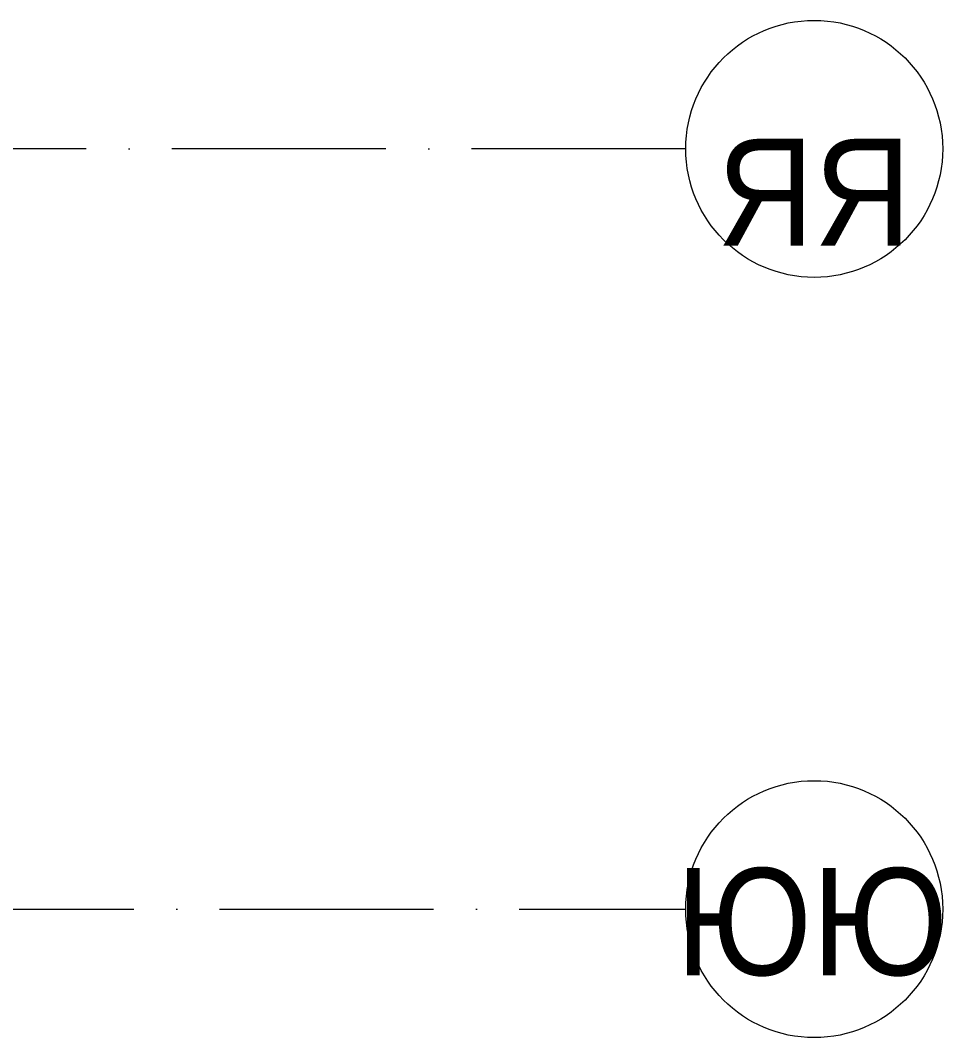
# Model space of a CAD drawing. Header units: millimetres. Extents: x -6467 to 105918, y -7090 to 92481.
# Drawn here: x 101610 to 105918, y 81431 to 86181 of the extents above; entities that cross this region are included whole.
import ezdxf

# ---------------------------------------------------------------- set-up
doc = ezdxf.new("R2010")
doc.units = ezdxf.units.MM
doc.linetypes.add('50_200_ШТРИХ_1Т_ш5_п1_п1_', pattern=[1400, 1000, -200, 0, -200])
for name, color, linetype, lineweight, true_color in [('Оси-1', 7, 'Continuous', 20, 0xaaaaaa), ('Оси-2', 7, 'Continuous', 9, 0xaaaaaa), ('Оси-3', 7, '50_200_ШТРИХ_1Т_ш5_п1_п1_', 9, 0xaaaaaa)]:
    doc.layers.add(name, color=color, linetype=linetype, lineweight=lineweight, true_color=true_color)
doc.styles.add('Arial', font='arial.ttf', dxfattribs={"width": 0.9, "height": 500})

# ---------------------------------------------------------------- blocks, each defined once
blk = doc.blocks.new('Ось сетки - Круг_Ø6_00__ISO-2_5_0_9K_-17386508-АИ_План этажа Радиаторы_2')
at = {"layer": 'Оси-1'}
blk.add_circle((0, 0), 3, dxfattribs=at)

msp = doc.modelspace()

# ---------------------------------------------------------------- linework, layer by layer
at = {"layer": 'Оси-3'}
for p, q in [((104718, 85581), (-5267.3, 85581)), ((-5267.3, 82030.7), (104718, 82030.7))]:
    msp.add_line(p, q, dxfattribs=at)

# ---------------------------------------------------------------- block references
at = {"layer": 'Оси-1', "xscale": 199.9999999999999, "yscale": 199.9999999999999, "zscale": 199.9999999999999}
for p, rotation in [((105318, 85581), 89.9999999999998), ((105318, 82030.7), 269.9999999999995)]:
    msp.add_blockref('Ось сетки - Круг_Ø6_00__ISO-2_5_0_9K_-17386508-АИ_План этажа Радиаторы_2', p, dxfattribs=dict(at, rotation=rotation))

# ---------------------------------------------------------------- texts
at = {"layer": 'Оси-2', "char_height": 500, "attachment_point": 5, "line_spacing_factor": 0.936439, "style": 'Arial'}
for s, insert, width in [('\\pt2286,4572,6858,9144,11430,13716,16002,18288,20574,22860,25146,27432,29718,32004,34290,36576,38862,41148,43434,45720,48006,50292,52578,54864,57150,59436,61722,64008,66294,68580,70866,73152;ЯЯ', (105317.7, 85378.2), 916.2), ('\\pt2286,4572,6858,9144,11430,13716,16002,18288,20574,22860,25146,27432,29718,32004,34290,36576,38862,41148,43434,45720,48006,50292,52578,54864,57150,59436,61722,64008,66294,68580,70866,73152;ЮЮ', (105307.4, 81968.9), 1297.8)]:
    msp.add_mtext(s, dxfattribs=dict(at, insert=insert, width=width))

doc.saveas('drawing.dxf')
